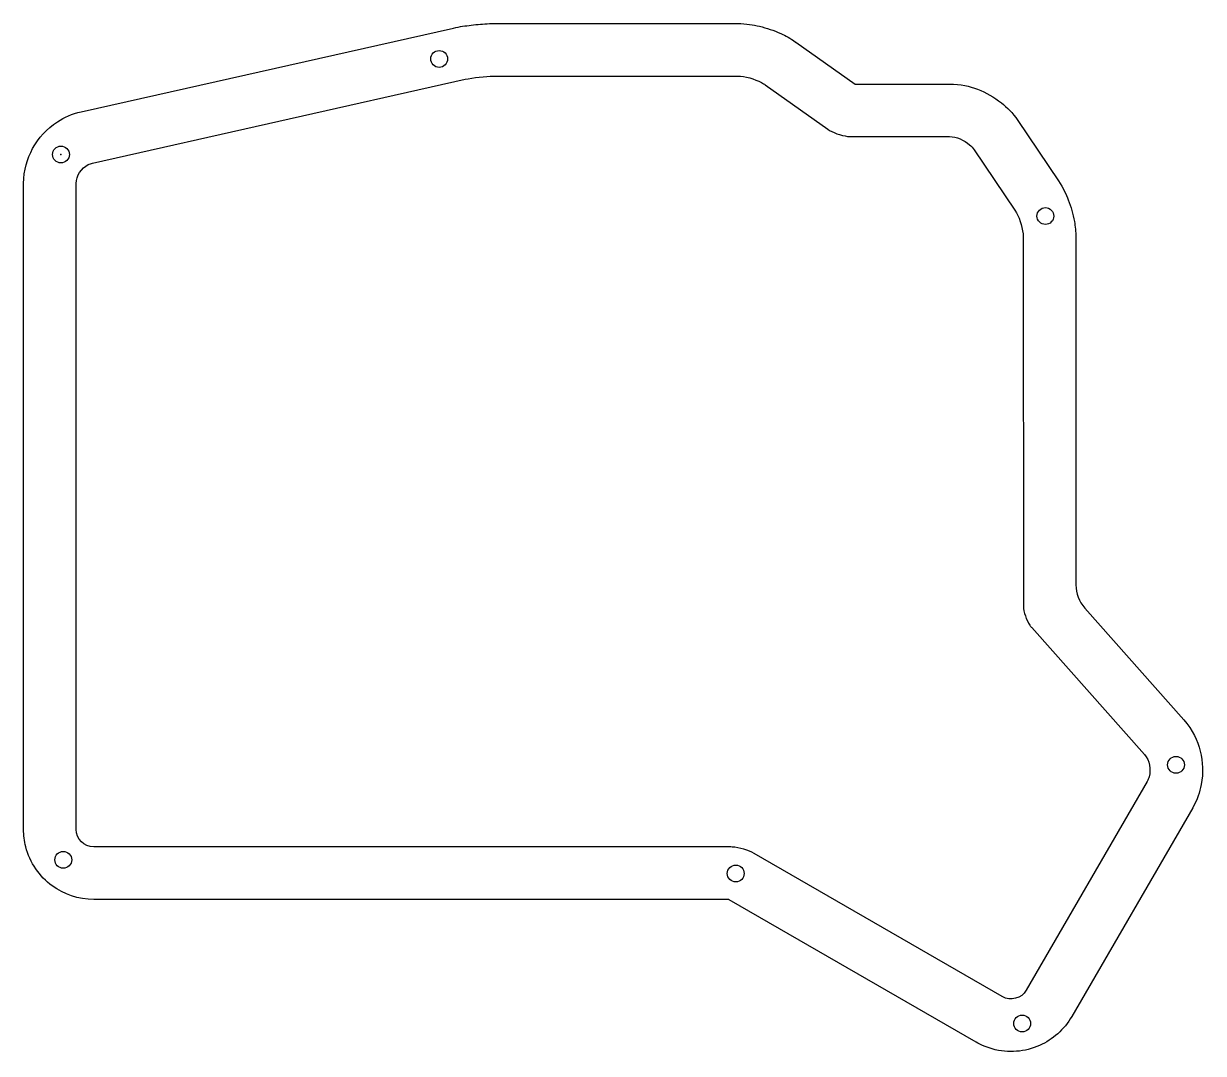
# Model space of a CAD drawing. Header units: millimetres. Extents: x 273 to 441, y -314 to -167.
import ezdxf

# ---------------------------------------------------------------- set-up
doc = ezdxf.new("R2010")
doc.units = ezdxf.units.MM
doc.layers.get('0').update_dxf_attribs({"linetype": 'CONTINUOUS'})

msp = doc.modelspace()

# ---------------------------------------------------------------- linework, layer by layer
for p, q in [((281.01, -179.67), (334.12, -167.72)), ((339.82, -167.09), (374.65, -167.09)), ((382.92, -169.73), (391.38, -175.71)), ((339.82, -174.59), (374.65, -174.59)), ((282.64, -186.98), (335.76, -175.04)), ((378.58, -175.84), (387.49, -182.15)), ((391.38, -175.71), (404.84, -175.71)), ((414.59, -180.9), (420.4, -189.53)), ((390.84, -183.21), (404.84, -183.21)), ((408.37, -185.09), (414.18, -193.71)), ((272.8, -282.01), (272.8, -189.91)), ((280.3, -282.01), (280.3, -189.91)), ((415.38, -197.65), (415.39, -250.12)), ((422.88, -197.65), (422.89, -247.14)), ((415.39, -250.12), (415.39, -250.21)), ((424.15, -250.46), (438.27, -266.38)), ((416.58, -253.24), (432.66, -271.36)), ((433.05, -275.17), (415.81, -304.95)), ((439.54, -278.92), (422.3, -308.7)), ((373.51, -284.51), (282.8, -284.51)), ((412.39, -305.86), (376.99, -285.44)), ((373.28, -292.01), (282.8, -292.01)), ((408.64, -312.36), (373.45, -292.06))]:
    msp.add_line(p, q)
for centre in [(332.06, -172.13), (278.13, -185.77), (418.53, -194.54), (437.16, -272.8), (278.46, -286.36), (374.37, -288.31), (415.21, -309.71)]:
    msp.add_circle(centre, 1.2)
msp.add_arc((427.89, -247.14), 5, 180.001, 221.5833)
for points, knots in [([(334.12, -167.72), (334.12, -167.72), (334.12, -167.72), (334.13, -167.72), (335.02, -167.52), (335.81, -167.41), (336.65, -167.31), (337.51, -167.2), (338.37, -167.13), (339.27, -167.1), (339.45, -167.1), (339.63, -167.09), (339.82, -167.09)], [-0.001288, -0.001288, -0.001288, -0.001288, 0, 0, 0, 0.445326, 0.445326, 0.445326, 0.907133, 0.907133, 0.907133, 1, 1, 1, 1]), ([(374.65, -167.09), (375.89, -167.09), (376.84, -167.26), (377.75, -167.47), (378.81, -167.72), (379.79, -168.05), (380.82, -168.52), (381.48, -168.83), (382.15, -169.18), (382.91, -169.72)], [0, 0, 0, 0, 0.3431264, 0.3431264, 0.3431264, 0.7427224, 0.7427224, 0.7427224, 0.9989449, 0.9989449, 0.9989449, 0.9989449]), ([(335.76, -175.04), (335.76, -175.04), (335.76, -175.04), (335.76, -175.04), (336.89, -174.79), (338.66, -174.59), (339.82, -174.59)], [-0.000081, -0.000081, -0.000081, -0.000081, 0, 0, 0, 1, 1, 1, 1]), ([(374.65, -174.59), (375.71, -174.59), (377.03, -174.97), (378.03, -175.51), (378.23, -175.61), (378.41, -175.72), (378.58, -175.84)], [0, 0, 0, 0, 0.837971, 0.837971, 0.837971, 1, 1, 1, 1]), ([(404.84, -175.71), (406.45, -175.71), (407.71, -176.04), (408.84, -176.46), (410.09, -176.93), (411.19, -177.55), (412.27, -178.4), (413.06, -179.04), (413.85, -179.8), (414.59, -180.9)], [0, 0, 0, 0, 0.342212, 0.342212, 0.342212, 0.720157, 0.720157, 0.720157, 1, 1, 1, 1]), ([(272.8, -189.91), (272.8, -188), (273.32, -186.33), (274.09, -184.93), (274.93, -183.38), (276.09, -182.1), (277.64, -181.09), (278.59, -180.47), (279.72, -179.95), (281.01, -179.67)], [0, 0, 0, 0, 0.357372, 0.357372, 0.357372, 0.754028, 0.754028, 0.754028, 1, 1, 1, 1]), ([(387.49, -182.15), (388.14, -182.61), (389.38, -183.06), (390.33, -183.18), (390.52, -183.2), (390.69, -183.21), (390.84, -183.21)], [0, 0, 0, 0, 0.838783, 0.838783, 0.838783, 1, 1, 1, 1]), ([(404.84, -183.21), (405.84, -183.21), (406.92, -183.69), (407.72, -184.37), (407.97, -184.59), (408.19, -184.83), (408.37, -185.09)], [0, 0, 0, 0, 0.75924, 0.75924, 0.75924, 1, 1, 1, 1]), ([(280.3, -189.91), (280.3, -188.76), (281.02, -187.7), (282.03, -187.2), (282.22, -187.11), (282.43, -187.03), (282.64, -186.98)], [0, 0, 0, 0, 0.839376, 0.839376, 0.839376, 1, 1, 1, 1]), ([(420.4, -189.53), (420.4, -189.53), (420.41, -189.53), (420.41, -189.53), (421.08, -190.54), (421.47, -191.39), (421.8, -192.25), (422.19, -193.25), (422.47, -194.23), (422.67, -195.33), (422.79, -196.02), (422.88, -196.75), (422.88, -197.65)], [-0.002185, -0.002185, -0.002185, -0.002185, 0, 0, 0, 0.345214, 0.345214, 0.345214, 0.74612, 0.74612, 0.74612, 1, 1, 1, 1]), ([(414.18, -193.71), (414.18, -193.71), (414.18, -193.71), (414.18, -193.71), (414.77, -194.6), (415.22, -195.93), (415.35, -197.07), (415.37, -197.27), (415.38, -197.46), (415.38, -197.65)], [-0.000109, -0.000109, -0.000109, -0.000109, 0, 0, 0, 0.850047, 0.850047, 0.850047, 1, 1, 1, 1]), ([(415.39, -250.21), (415.42, -251), (415.82, -252.15), (416.31, -252.88), (416.4, -253.02), (416.49, -253.14), (416.58, -253.24), (416.58, -253.24), (416.58, -253.24), (416.58, -253.24)], [0.0483652, 0.0483652, 0.0483652, 0.0483652, 0.8518564, 0.8518564, 0.8518564, 1, 1, 1, 1.0000465, 1.0000465, 1.0000465, 1.0000465]), ([(438.27, -266.38), (439.56, -267.83), (440.24, -269.37), (440.61, -270.86), (441, -272.42), (441.07, -273.97), (440.76, -275.62), (440.56, -276.69), (440.19, -277.8), (439.54, -278.92)], [0.0001622, 0.0001622, 0.0001622, 0.0001622, 0.3686759, 0.3686759, 0.3686759, 0.7527054, 0.7527054, 0.7527054, 1, 1, 1, 1]), ([(432.66, -271.36), (433.41, -272.2), (433.62, -273.44), (433.32, -274.51), (433.26, -274.74), (433.17, -274.96), (433.05, -275.17)], [0.0000392, 0.0000392, 0.0000392, 0.0000392, 0.8233774, 0.8233774, 0.8233774, 1, 1, 1, 1]), ([(282.8, -292.01), (280.62, -292.01), (278.54, -291.28), (276.89, -290.08), (275.06, -288.73), (273.7, -286.79), (273.11, -284.49), (272.91, -283.69), (272.8, -282.86), (272.8, -282.01)], [0, 0, 0, 0, 0.399506, 0.399506, 0.399506, 0.845696, 0.845696, 0.845696, 1, 1, 1, 1]), ([(376.99, -285.44), (376.99, -285.44), (376.99, -285.44), (376.99, -285.44), (376.25, -285.02), (374.85, -284.6), (373.86, -284.53), (373.74, -284.52), (373.62, -284.51), (373.51, -284.51)], [-0.000051, -0.000051, -0.000051, -0.000051, 0, 0, 0, 0.888386, 0.888386, 0.888386, 1, 1, 1, 1]), ([(422.3, -308.7), (421.21, -310.58), (419.55, -312.01), (417.71, -312.83), (415.62, -313.76), (413.25, -313.97), (410.96, -313.33), (410.16, -313.11), (409.38, -312.78), (408.64, -312.36)], [0.000214, 0.000214, 0.000214, 0.000214, 0.3965448, 0.3965448, 0.3965448, 0.8438533, 0.8438533, 0.8438533, 1, 1, 1, 1])]:
    msp.add_open_spline(points, degree=3, knots=knots)
for points, degree in [([(382.91, -169.72), (382.92, -169.73)], 1), ([(282.8, -284.51), (281.43, -284.51), (280.3, -283.39), (280.3, -282.01)], 3), ([(373.45, -292.06), (373.4, -292.04), (373.33, -292.02), (373.28, -292.01)], 3), ([(415.81, -304.95), (415.12, -306.14), (413.58, -306.55), (412.39, -305.86)], 3)]:
    msp.add_open_spline(points, degree=degree)
msp.add_point((278.13, -185.77))
msp.add_point((278.13, -185.77))

doc.saveas('drawing.dxf')
